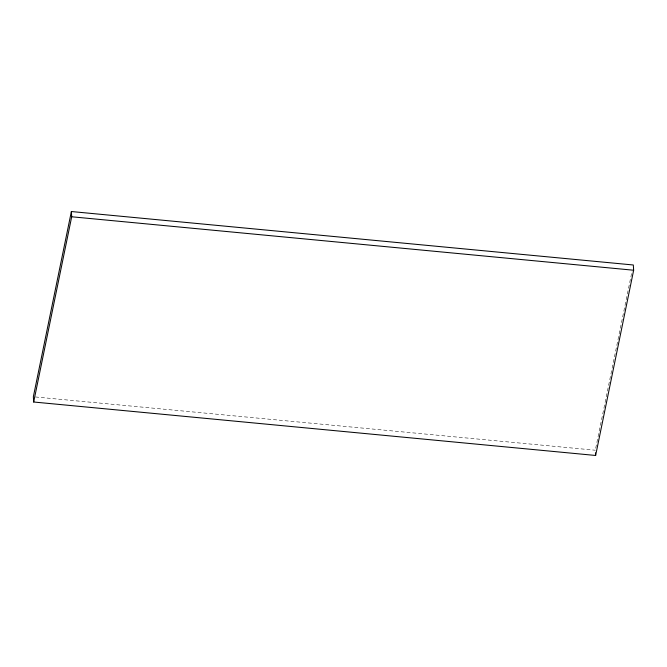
<?xml version="1.0" encoding="UTF-8"?>
<svg xmlns="http://www.w3.org/2000/svg" width="667" height="667" viewBox="0 0 667 667"><rect width="100%" height="100%" fill="white"/><g stroke="black" fill="none" stroke-linecap="round" stroke-linejoin="round"><path stroke-width="0.5" stroke-dasharray="3.33 2.5" d="M595.723 448.191L632.074 271.094M35.426 396.965L595.306 450.225"/><path stroke-width="1" d="M71.377 211.531L33.35 396.773L33.675 402.009L595.623 455.469L633.65 270.227L633.325 264.991L71.377 211.531L71.694 216.775L33.675 402.009M71.694 216.775L633.65 270.227M595.464 452.843L595.623 455.469"/></g></svg>
